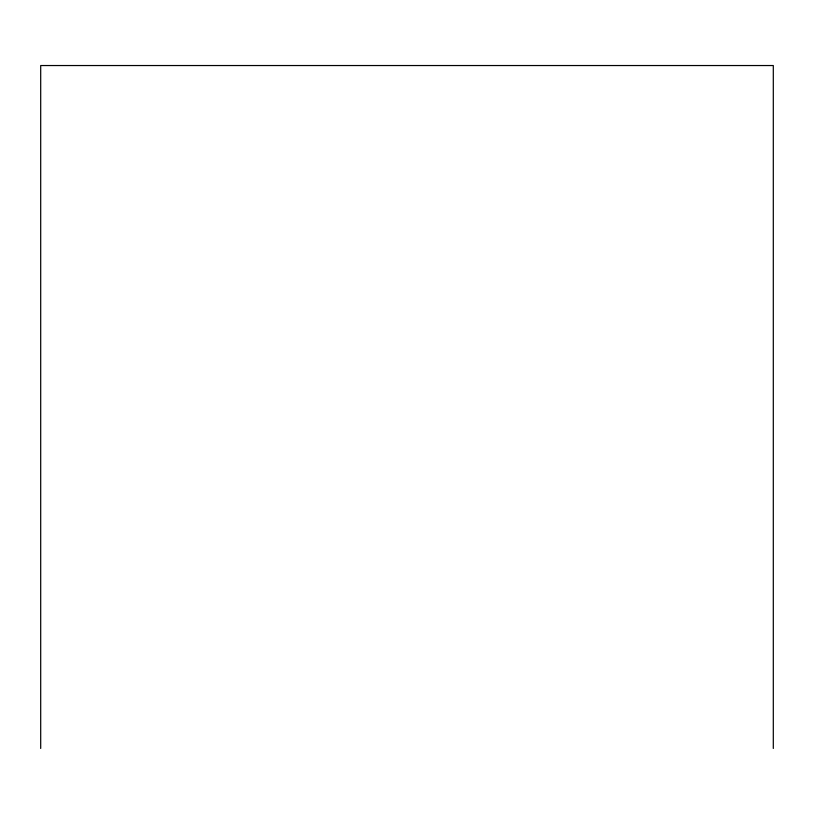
<?xml version="1.0" encoding="UTF-8"?>
<svg xmlns="http://www.w3.org/2000/svg" width="814" height="814" viewBox="0 0 814 814"><rect width="100%" height="100%" fill="white"/><g stroke="black" fill="none" stroke-linecap="round" stroke-linejoin="round"><path stroke-width="1.22" d="M773.3 748.463L773.3 65.537L40.7 65.537L40.7 748.463"/></g></svg>
